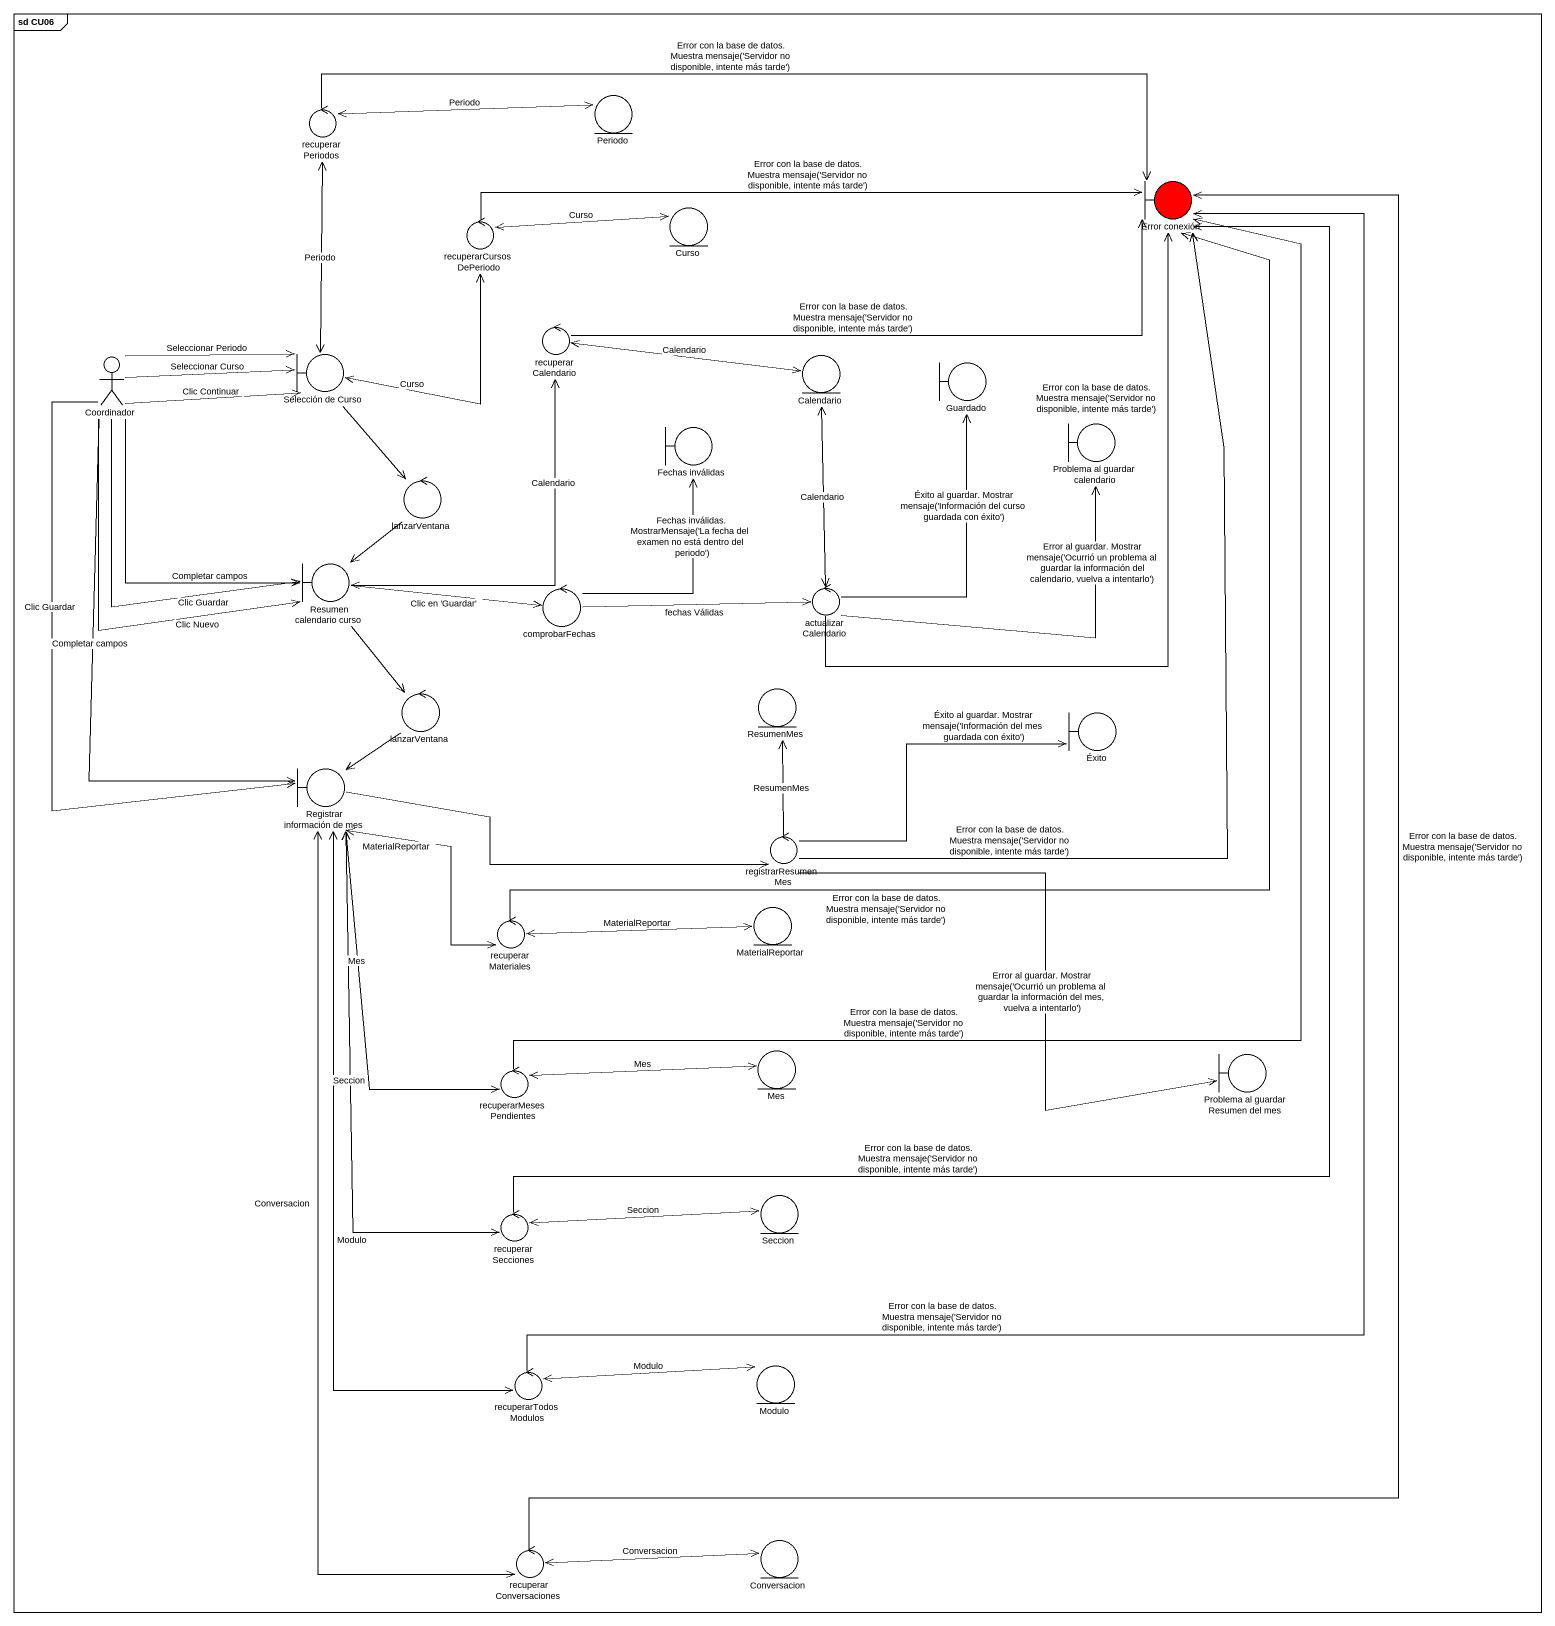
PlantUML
@startuml
mainframe sd CU06
control recuperarPeriodos
entity Periodo
boundary "Error conexión" as Error_conexión #FF0000
control recuperarCursosDePeriodo
entity Curso
boundary "Selección de Curso" as Selección_de_Curso
control recuperarCalendario
entity Calendario
actor Coordinador
boundary Guardado
boundary "Fechas inválidas" as Fechas_inválidas
boundary "Problema al guardar calendario" as Problema_al_guardar
control lanzarVentana
boundary "Resumen calendario curso" as Resumen_calendario_curso
control comprobarFechas
control actualizarCalendario
control "lanzarVentana" as lanzarVentana_2
entity ResumenMes
boundary Éxito
boundary "Registrar información de mes" as Registrar_información_de_mes
control registrarResumenMes
control recuperarMateriales
entity MaterialReportar
entity Mes
control recuperarMesesPendientes
boundary "Problema al guardar Resumen del mes" as Problema_al_guardar_Resumen
entity Seccion
control recuperarSecciones
control recuperarTodosModulos
entity Modulo
control recuperarConversaciones
entity Conversacion
recuperarPeriodos <-right-> Periodo : Periodo
recuperarPeriodos -right-> Error_conexión : Error con la base de datos. Muestra mensaje('Servidor no disponible, intente más tarde')
recuperarPeriodos <--> Selección_de_Curso : Periodo
recuperarCursosDePeriodo -right-> Error_conexión : Error con la base de datos. Muestra mensaje('Servidor no disponible, intente más tarde')
recuperarCursosDePeriodo <-right-> Curso : Curso
recuperarCursosDePeriodo <--> Selección_de_Curso : Curso
Selección_de_Curso --> lanzarVentana
recuperarCalendario -right-> Error_conexión : Error con la base de datos. Muestra mensaje('Servidor no disponible, intente más tarde')
recuperarCalendario <-right-> Calendario : Calendario
Coordinador -right-> Selección_de_Curso : Seleccionar Periodo
Coordinador -right-> Selección_de_Curso : Seleccionar Curso
Coordinador -right-> Selección_de_Curso : Clic Continuar
Coordinador --> Resumen_calendario_curso : Completar campos
Coordinador --> Resumen_calendario_curso : Clic Guardar
Coordinador --> Resumen_calendario_curso : Clic Nuevo
Coordinador --> Registrar_información_de_mes : Completar campos
Coordinador --> Registrar_información_de_mes : Clic Guardar
lanzarVentana --> Resumen_calendario_curso
Resumen_calendario_curso <-up-> recuperarCalendario : Calendario
Resumen_calendario_curso -right-> comprobarFechas : Clic en 'Guardar'
Resumen_calendario_curso --> lanzarVentana_2
comprobarFechas -up-> Fechas_inválidas : Fechas inválidas. MostrarMensaje('La fecha del examen no está dentro del periodo')
comprobarFechas -right-> actualizarCalendario : fechas Válidas
actualizarCalendario -up-> Error_conexión : Error con la base de datos. Muestra mensaje('Servidor no disponible, intente más tarde')
actualizarCalendario <-up-> Calendario : Calendario
actualizarCalendario -up-> Guardado : Éxito al guardar. Mostrar mensaje('Información del curso guardada con éxito')
actualizarCalendario -right-> Problema_al_guardar : Error al guardar. Mostrar mensaje('Ocurrió un problema al guardar la información del calendario, vuelva a intentarlo')
lanzarVentana_2 --> Registrar_información_de_mes
Registrar_información_de_mes -right-> registrarResumenMes
Registrar_información_de_mes <--> recuperarMateriales : MaterialReportar
Registrar_información_de_mes <--> recuperarMesesPendientes : Mes
Registrar_información_de_mes <--> recuperarSecciones : Seccion
Registrar_información_de_mes <--> recuperarTodosModulos : Modulo
Registrar_información_de_mes <--> recuperarConversaciones : Conversacion
registrarResumenMes -up-> Error_conexión : Error con la base de datos. Muestra mensaje('Servidor no disponible, intente más tarde')
registrarResumenMes -up-> ResumenMes : ResumenMes
registrarResumenMes -right-> Éxito : Éxito al guardar. Mostrar mensaje('Información del mes guardada con éxito')
registrarResumenMes -right-> Problema_al_guardar_Resumen : Error al guardar. Mostrar mensaje('Ocurrió un problema al guardar la información del mes, vuelva a intentarlo')
recuperarMateriales -up-> Error_conexión : Error con la base de datos. Muestra mensaje('Servidor no disponible, intente más tarde')
recuperarMateriales <-right-> MaterialReportar : MaterialReportar
recuperarMesesPendientes -up-> Error_conexión : Error con la base de datos. Muestra mensaje('Servidor no disponible, intente más tarde')
recuperarMesesPendientes <-right-> Mes : Mes
recuperarSecciones -up-> Error_conexión : Error con la base de datos. Muestra mensaje('Servidor no disponible, intente más tarde')
recuperarSecciones <-right-> Seccion : Seccion
recuperarTodosModulos -up-> Error_conexión : Error con la base de datos. Muestra mensaje('Servidor no disponible, intente más tarde')
recuperarTodosModulos <-right-> Modulo : Modulo
recuperarConversaciones -up-> Error_conexión : Error con la base de datos. Muestra mensaje('Servidor no disponible, intente más tarde')
recuperarConversaciones <-right-> Conversacion : Conversacion
@enduml
